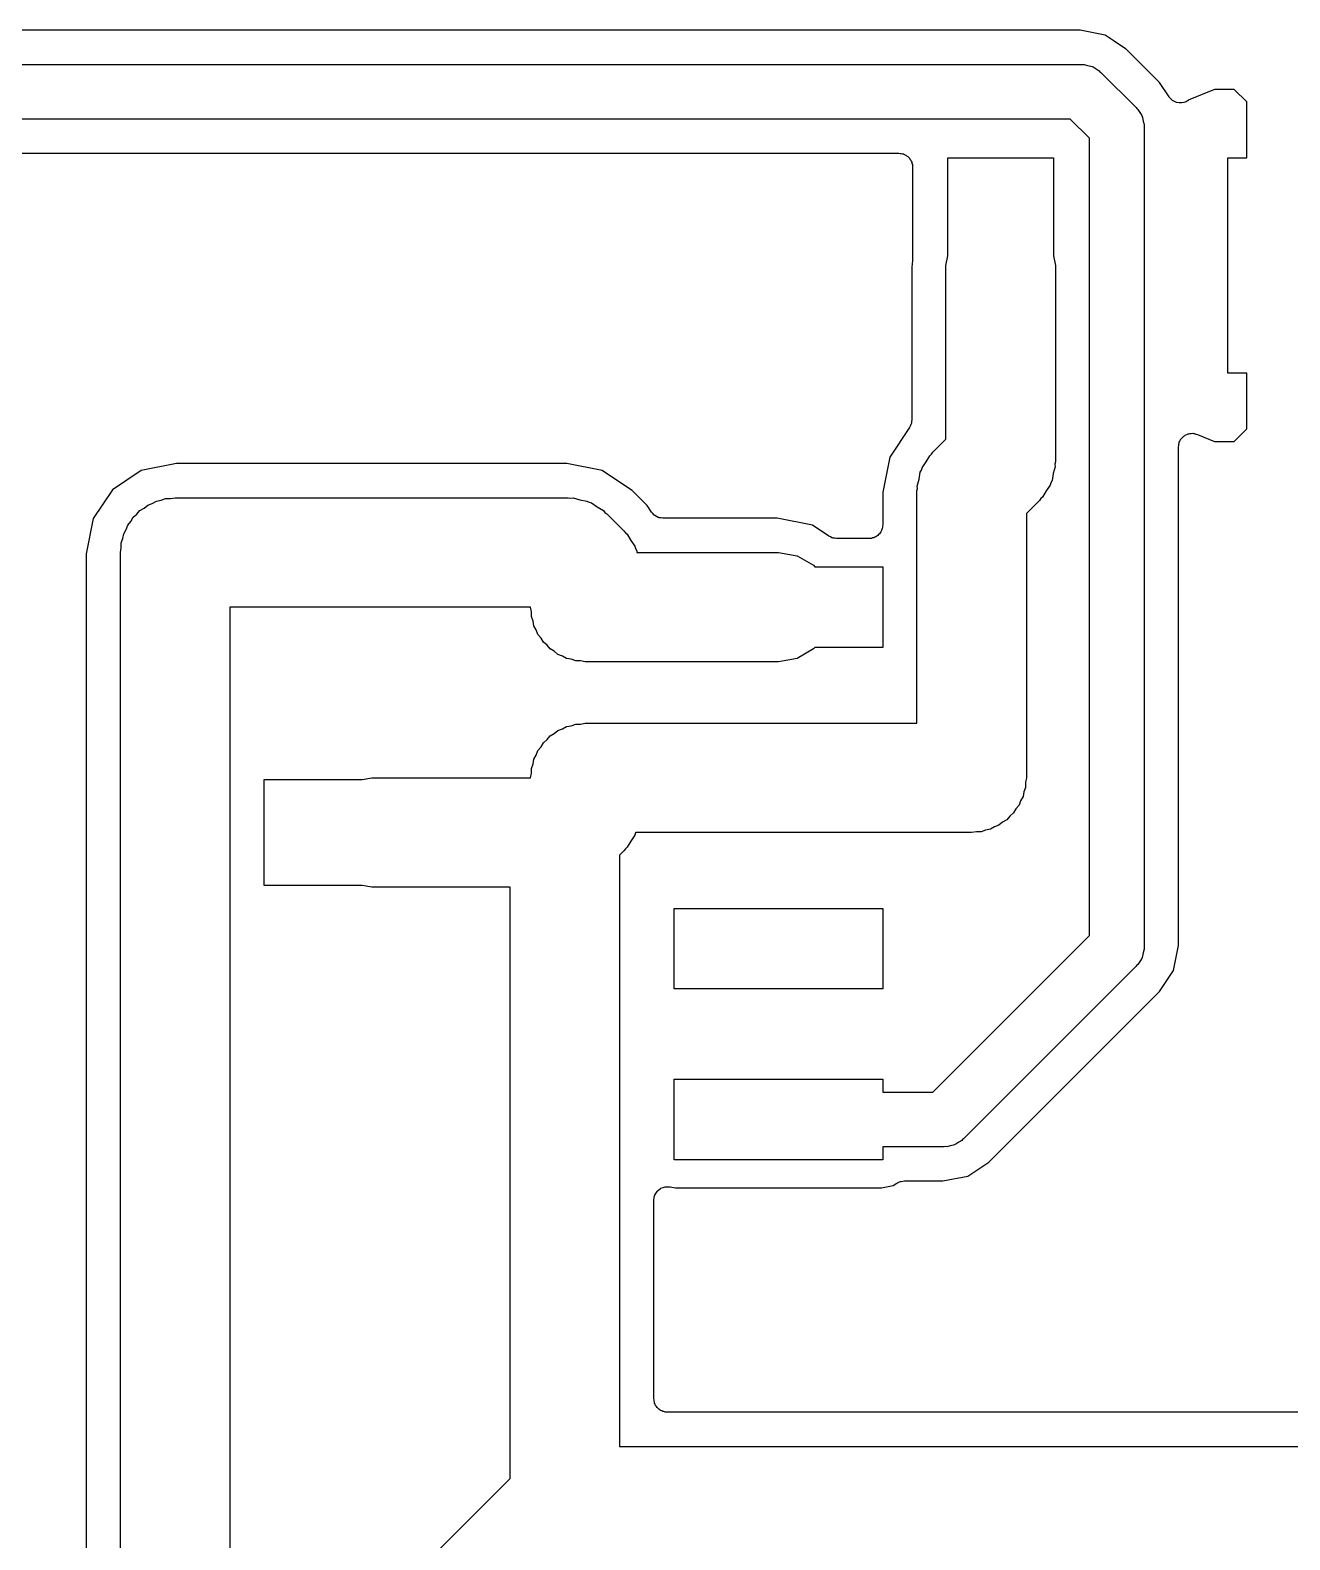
# Model space of a CAD drawing. Extents: x 51 to 137, y -158 to -25.
# Drawn here: x 83.44 to 92.8, y -64.48 to -53.25 of the extents above; entities that cross this region are included whole.
import ezdxf

# ---------------------------------------------------------------- set-up
doc = ezdxf.new("R2010")
doc.units = 0
doc.header["$MEASUREMENT"] = 0
doc.layers.add('BLACK', color=7, linetype='CONTINUOUS')

msp = doc.modelspace()

# ---------------------------------------------------------------- linework, layer by layer
at = {"layer": 'Black'}
for p, q in [((91.2442, -53.2521), (82.8131, -53.2521)), ((91.4284, -53.2887), (91.2442, -53.2521)), ((91.4948, -53.3331), (91.4284, -53.2887)), ((91.5798, -53.3899), (91.4948, -53.3331)), ((91.5799, -53.3899), (91.5798, -53.3899)), ((91.5798, -53.3899), (91.5798, -53.3899)), ((91.5846, -53.3931), (91.5799, -53.3899)), ((91.8328, -53.6413), (91.5846, -53.3931)), ((82.8031, -53.5061), (91.2542, -53.5061)), ((91.2542, -53.5061), (91.263, -53.5077)), ((91.263, -53.5077), (91.2719, -53.5069)), ((91.2719, -53.5069), (91.2975, -53.5137)), ((91.2975, -53.5137), (91.3237, -53.5184)), ((91.3237, -53.5184), (91.3314, -53.5228)), ((91.3314, -53.5228), (91.3401, -53.5251)), ((91.3401, -53.5251), (91.3618, -53.5404)), ((91.3618, -53.5404), (91.3848, -53.5536)), ((91.3848, -53.5536), (91.3906, -53.5605)), ((91.3906, -53.5605), (91.3979, -53.5656)), ((91.3979, -53.5656), (91.6603, -53.828)), ((91.9043, -53.7483), (91.8328, -53.6413)), ((91.9051, -53.7492), (91.9043, -53.7483)), ((91.9056, -53.7502), (91.9051, -53.7492)), ((91.9173, -53.7619), (91.9056, -53.7502)), ((91.9287, -53.7738), (91.9173, -53.7619)), ((92.2407, -53.6931), (92.0471, -53.7733)), ((92.3885, -53.6931), (92.2407, -53.6931)), ((92.4814, -53.786), (92.3885, -53.6931)), ((91.6603, -53.828), (91.6654, -53.8353)), ((91.6654, -53.8353), (91.6723, -53.8411)), ((91.6723, -53.8411), (91.6855, -53.8641)), ((91.6855, -53.8641), (91.7008, -53.8858)), ((91.9297, -53.7743), (91.9287, -53.7738)), ((91.9305, -53.7751), (91.9297, -53.7743)), ((91.9455, -53.7821), (91.9305, -53.7751)), ((91.9604, -53.7894), (91.9455, -53.7821)), ((91.9615, -53.7896), (91.9604, -53.7894)), ((91.9625, -53.79), (91.9615, -53.7896)), ((91.979, -53.7915), (91.9625, -53.79)), ((91.9954, -53.7933), (91.979, -53.7915)), ((91.9965, -53.793), (91.9954, -53.7933)), ((91.9976, -53.7931), (91.9965, -53.793)), ((92.0137, -53.7888), (91.9976, -53.7931)), ((92.0297, -53.7849), (92.0137, -53.7888)), ((92.0306, -53.7843), (92.0297, -53.7849)), ((92.0317, -53.784), (92.0306, -53.7843)), ((92.0453, -53.7745), (92.0317, -53.784)), ((92.0471, -53.7733), (92.0453, -53.7745)), ((92.4814, -54.2011), (92.4814, -53.786)), ((91.17, -53.9125), (82.8873, -53.9125)), ((91.3134, -54.0559), (91.17, -53.9125)), ((91.7008, -53.8858), (91.7031, -53.8945)), ((91.7031, -53.8945), (91.7075, -53.9022)), ((91.7075, -53.9022), (91.7122, -53.9283)), ((91.7122, -53.9283), (91.719, -53.954)), ((91.719, -53.954), (91.7182, -53.9629)), ((91.7182, -53.9629), (91.7198, -53.9717)), ((91.7198, -53.9717), (91.7198, -60.0684)), ((91.3134, -59.9842), (91.3134, -54.0559)), ((83.0346, -54.1665), (89.8963, -54.1665)), ((89.8963, -54.1665), (89.9051, -54.168)), ((89.9051, -54.168), (89.914, -54.168)), ((89.914, -54.168), (89.9223, -54.1711)), ((89.9223, -54.1711), (89.9311, -54.1726)), ((89.9311, -54.1726), (89.9388, -54.1771)), ((89.9388, -54.1771), (89.9471, -54.1801)), ((89.9471, -54.1801), (89.9539, -54.1858)), ((89.9539, -54.1858), (89.9616, -54.1903)), ((89.9616, -54.1903), (89.9674, -54.1971)), ((89.9674, -54.1971), (89.9742, -54.2028)), ((89.9742, -54.2028), (89.9786, -54.2105)), ((89.9786, -54.2105), (89.9843, -54.2173)), ((90.2589, -54.9292), (90.2589, -54.2011)), ((90.2589, -54.2011), (91.0463, -54.2011)), ((91.0463, -54.2011), (91.0463, -54.9292)), ((92.3417, -55.8013), (92.3417, -54.2011)), ((92.3417, -54.2011), (92.4814, -54.2011)), ((89.9843, -54.2173), (89.9874, -54.2257)), ((89.9874, -54.2257), (89.9918, -54.2334)), ((89.9918, -54.2334), (89.9933, -54.2421)), ((89.9933, -54.2421), (89.9964, -54.2505)), ((89.9964, -54.2505), (89.9964, -54.2593)), ((89.9964, -54.2593), (89.9979, -54.2681)), ((89.9979, -54.2681), (89.9979, -54.9724)), ((89.996, -54.9922), (89.9922, -55.0112)), ((89.9962, -54.9822), (89.996, -54.9922)), ((89.9979, -54.9724), (89.9962, -54.9822)), ((90.2462, -55.0012), (90.2589, -54.9292)), ((91.0463, -54.9292), (91.059, -55.0012)), ((89.9922, -55.0112), (89.9922, -56.1501)), ((90.2462, -56.2937), (90.2462, -55.0012)), ((91.059, -55.0012), (91.059, -56.462)), ((92.4814, -55.8013), (92.3417, -55.8013)), ((92.4814, -56.2164), (92.4814, -55.8013)), ((89.9751, -56.2066), (89.8287, -56.4256)), ((89.98, -56.1954), (89.9751, -56.2066)), ((89.9861, -56.1849), (89.98, -56.1954)), ((89.987, -56.1794), (89.9861, -56.1849)), ((89.9893, -56.1743), (89.987, -56.1794)), ((89.9901, -56.1621), (89.9893, -56.1743)), ((89.9922, -56.1501), (89.9901, -56.1621)), ((92.3885, -56.3093), (92.4814, -56.2164)), ((90.1496, -56.3902), (90.2462, -56.2937)), ((91.9738, -56.3508), (91.9757, -56.3399)), ((91.9757, -56.3399), (91.9762, -56.3288)), ((91.9762, -56.3288), (91.9788, -56.3227)), ((91.9788, -56.3227), (91.9799, -56.3161)), ((91.9799, -56.3161), (91.9855, -56.3065)), ((91.9855, -56.3065), (91.9897, -56.2962)), ((91.9897, -56.2962), (91.9942, -56.2913)), ((91.9942, -56.2913), (91.9976, -56.2855)), ((91.9976, -56.2855), (92.0061, -56.2784)), ((92.0061, -56.2784), (92.0135, -56.2702)), ((92.0135, -56.2702), (92.0195, -56.2671)), ((92.0195, -56.2671), (92.0246, -56.2628)), ((92.0246, -56.2628), (92.035, -56.259)), ((92.035, -56.259), (92.0448, -56.2539)), ((92.0448, -56.2539), (92.0515, -56.2531)), ((92.0515, -56.2531), (92.0578, -56.2508)), ((92.0578, -56.2508), (92.0688, -56.2508)), ((92.0688, -56.2508), (92.0798, -56.2493)), ((92.0798, -56.2493), (92.0864, -56.2508)), ((92.0864, -56.2508), (92.093, -56.2508)), ((92.093, -56.2508), (92.1035, -56.2546)), ((92.1035, -56.2546), (92.1143, -56.257)), ((92.1143, -56.257), (92.2407, -56.3093)), ((92.2407, -56.3093), (92.3885, -56.3093)), ((89.8287, -56.4256), (89.7766, -56.6876)), ((90.0991, -56.4624), (90.1257, -56.4164)), ((90.1257, -56.4164), (90.1394, -56.4049)), ((90.1394, -56.4049), (90.1496, -56.3902)), ((91.9738, -60.0584), (91.9738, -56.3508)), ((84.2662, -56.5265), (84.0526, -56.6692)), ((84.5282, -56.4744), (84.2662, -56.5265)), ((87.4298, -56.4744), (84.5282, -56.4744)), ((87.6918, -56.5265), (87.4298, -56.4744)), ((87.8641, -56.6417), (87.6918, -56.5265)), ((90.0459, -56.5909), (90.0551, -56.5386)), ((90.0551, -56.5386), (90.064, -56.5231)), ((90.064, -56.5231), (90.0687, -56.5058)), ((90.0687, -56.5058), (90.0991, -56.4624)), ((91.0437, -56.5487), (91.0345, -56.601)), ((91.0575, -56.4974), (91.0437, -56.5487)), ((91.059, -56.462), (91.0559, -56.4796)), ((91.0559, -56.4796), (91.0575, -56.4974)), ((84.0526, -56.6692), (83.9099, -56.8828)), ((87.9138, -56.6749), (87.8641, -56.6417)), ((88.0261, -56.7872), (87.9138, -56.6749)), ((90.0306, -56.6776), (90.0337, -56.66)), ((90.0306, -58.4048), (90.0306, -56.6776)), ((90.0321, -56.6422), (90.0459, -56.5909)), ((90.0337, -56.66), (90.0321, -56.6422)), ((90.9905, -56.6772), (90.9639, -56.7232)), ((91.0209, -56.6338), (90.9905, -56.6772)), ((91.0255, -56.6165), (91.0209, -56.6338)), ((91.0345, -56.601), (91.0255, -56.6165)), ((84.2878, -56.8057), (84.315, -56.7828)), ((84.315, -56.7828), (84.3484, -56.7707)), ((84.3484, -56.7707), (84.3792, -56.7529)), ((84.3792, -56.7529), (84.4142, -56.7467)), ((84.4142, -56.7467), (84.4476, -56.7346)), ((84.4476, -56.7346), (84.4832, -56.7346)), ((84.4832, -56.7346), (84.5182, -56.7284)), ((84.5182, -56.7284), (87.4398, -56.7284)), ((87.4398, -56.7284), (87.4574, -56.7315)), ((87.4574, -56.7315), (87.4752, -56.7299)), ((87.4752, -56.7299), (87.5265, -56.7437)), ((87.5265, -56.7437), (87.5788, -56.7529)), ((87.5788, -56.7529), (87.5943, -56.7618)), ((87.5943, -56.7618), (87.6116, -56.7665)), ((87.6116, -56.7665), (87.655, -56.7969)), ((88.0585, -56.8356), (88.0261, -56.7872)), ((89.7766, -56.6876), (89.7766, -56.9307)), ((90.94, -56.7494), (90.8434, -56.8459)), ((90.9502, -56.7347), (90.94, -56.7494)), ((90.9639, -56.7232), (90.9502, -56.7347)), ((83.9099, -56.8828), (83.8578, -57.1448)), ((84.1662, -56.9316), (84.1891, -56.9044)), ((84.1891, -56.9044), (84.2069, -56.8736)), ((84.2069, -56.8736), (84.2341, -56.8507)), ((84.2341, -56.8507), (84.257, -56.8235)), ((84.257, -56.8235), (84.2878, -56.8057)), ((87.655, -56.7969), (87.701, -56.8235)), ((87.701, -56.8235), (87.7125, -56.8372)), ((87.7125, -56.8372), (87.7272, -56.8474)), ((87.7272, -56.8474), (87.8536, -56.9738)), ((88.0684, -56.846), (88.0585, -56.8356)), ((88.0777, -56.857), (88.0684, -56.846)), ((88.0806, -56.8587), (88.0777, -56.857)), ((88.0829, -56.8611), (88.0806, -56.8587)), ((88.0958, -56.8675), (88.0829, -56.8611)), ((88.1082, -56.8747), (88.0958, -56.8675)), ((88.1115, -56.8753), (88.1082, -56.8747)), ((88.1145, -56.8767), (88.1115, -56.8753)), ((88.1288, -56.8783), (88.1145, -56.8767)), ((88.143, -56.8808), (88.1288, -56.8783)), ((88.9916, -56.8808), (88.143, -56.8808)), ((89.2536, -56.9329), (88.9916, -56.8808)), ((90.8434, -56.8459), (90.8434, -58.8112)), ((84.1301, -57.0308), (84.1363, -56.9958)), ((84.1363, -56.9958), (84.1541, -56.965)), ((84.1541, -56.965), (84.1662, -56.9316)), ((87.8536, -56.9738), (87.8638, -56.9885)), ((87.8638, -56.9885), (87.8775, -57)), ((87.8775, -57), (87.9041, -57.0459)), ((89.3767, -57.0152), (89.2536, -56.9329)), ((89.3878, -57.0201), (89.3767, -57.0152)), ((89.7258, -57.0187), (89.7174, -57.0217)), ((89.7326, -57.013), (89.7258, -57.0187)), ((89.7403, -57.0085), (89.7326, -57.013)), ((89.746, -57.0017), (89.7403, -57.0085)), ((89.7528, -56.996), (89.746, -57.0017)), ((89.7573, -56.9883), (89.7528, -56.996)), ((89.763, -56.9815), (89.7573, -56.9883)), ((89.766, -56.9732), (89.763, -56.9815)), ((89.7705, -56.9655), (89.766, -56.9732)), ((89.772, -56.9567), (89.7705, -56.9655)), ((89.7751, -56.9484), (89.772, -56.9567)), ((89.7766, -56.9307), (89.7751, -56.9395)), ((89.7751, -56.9395), (89.7751, -56.9484)), ((84.1118, -57.1348), (84.118, -57.0998)), ((84.118, -57.0642), (84.1301, -57.0308)), ((84.118, -57.0998), (84.118, -57.0642)), ((87.9041, -57.0459), (87.9345, -57.0894)), ((87.9345, -57.0894), (87.9392, -57.1067)), ((87.9392, -57.1067), (87.9481, -57.1222)), ((87.9481, -57.1222), (87.9503, -57.1348)), ((89.3984, -57.0262), (89.3878, -57.0201)), ((89.4039, -57.0271), (89.3984, -57.0262)), ((89.409, -57.0294), (89.4039, -57.0271)), ((89.4211, -57.0302), (89.409, -57.0294)), ((89.4331, -57.0323), (89.4211, -57.0302)), ((89.675, -57.0323), (89.4331, -57.0323)), ((89.6838, -57.0308), (89.675, -57.0323)), ((89.6926, -57.0308), (89.6838, -57.0308)), ((89.701, -57.0277), (89.6926, -57.0308)), ((89.7097, -57.0262), (89.701, -57.0277)), ((89.7174, -57.0217), (89.7097, -57.0262)), ((83.8578, -57.1448), (83.8578, -72.6264)), ((84.1118, -72.7737), (84.1118, -57.1348)), ((87.9503, -57.1348), (89.0016, -57.1348)), ((89.0016, -57.1348), (89.1406, -57.1593)), ((89.1406, -57.1593), (89.2628, -57.2299)), ((89.2628, -57.2299), (89.2726, -57.2415)), ((89.2726, -57.2415), (89.7763, -57.2415)), ((89.7763, -57.2415), (89.7763, -57.8409)), ((87.1598, -57.5412), (84.9246, -57.5412)), ((84.9246, -57.5412), (84.9246, -72.942)), ((87.166, -57.5762), (87.1598, -57.5412)), ((87.166, -57.6118), (87.166, -57.5762)), ((87.1781, -57.6452), (87.166, -57.6118)), ((87.1843, -57.6802), (87.1781, -57.6452)), ((87.2021, -57.711), (87.1843, -57.6802)), ((87.2142, -57.7444), (87.2021, -57.711)), ((87.2371, -57.7716), (87.2142, -57.7444)), ((87.2549, -57.8024), (87.2371, -57.7716)), ((87.2821, -57.8253), (87.2549, -57.8024)), ((87.305, -57.8525), (87.2821, -57.8253)), ((87.3358, -57.8703), (87.305, -57.8525)), ((87.363, -57.8932), (87.3358, -57.8703)), ((87.3964, -57.9053), (87.363, -57.8932)), ((87.4272, -57.9231), (87.3964, -57.9053)), ((89.2628, -57.8525), (89.1406, -57.9231)), ((89.2726, -57.8409), (89.2628, -57.8525)), ((89.7763, -57.8409), (89.2726, -57.8409)), ((87.4622, -57.9293), (87.4272, -57.9231)), ((87.4956, -57.9414), (87.4622, -57.9293)), ((87.5312, -57.9414), (87.4956, -57.9414)), ((87.5662, -57.9476), (87.5312, -57.9414)), ((89.0016, -57.9476), (87.5662, -57.9476)), ((89.1406, -57.9231), (89.0016, -57.9476)), ((87.3358, -58.4821), (87.363, -58.4592)), ((87.363, -58.4592), (87.3964, -58.4471)), ((87.3964, -58.4471), (87.4272, -58.4293)), ((87.4272, -58.4293), (87.4622, -58.4231)), ((87.4622, -58.4231), (87.4956, -58.411)), ((87.4956, -58.411), (87.5312, -58.411)), ((87.5312, -58.411), (87.5662, -58.4048)), ((87.5662, -58.4048), (90.0306, -58.4048)), ((87.2142, -58.608), (87.2371, -58.5808)), ((87.2371, -58.5808), (87.2549, -58.55)), ((87.2549, -58.55), (87.2821, -58.5271)), ((87.2821, -58.5271), (87.305, -58.4999)), ((87.305, -58.4999), (87.3358, -58.4821)), ((87.1781, -58.7072), (87.1843, -58.6722)), ((87.1843, -58.6722), (87.2021, -58.6414)), ((87.2021, -58.6414), (87.2142, -58.608)), ((85.907, -58.8239), (85.979, -58.8112)), ((85.979, -58.8112), (87.1598, -58.8112)), ((87.1598, -58.8112), (87.166, -58.7762)), ((87.166, -58.7406), (87.1781, -58.7072)), ((87.166, -58.7762), (87.166, -58.7406)), ((90.8434, -58.8112), (90.8372, -58.8462)), ((85.1789, -59.6113), (85.1789, -58.8239)), ((85.1789, -58.8239), (85.907, -58.8239)), ((90.8251, -58.9152), (90.8189, -58.9502)), ((90.8372, -58.8818), (90.8251, -58.9152)), ((90.8372, -58.8462), (90.8372, -58.8818)), ((90.789, -59.0144), (90.7661, -59.0416)), ((90.8011, -58.981), (90.789, -59.0144)), ((90.8189, -58.9502), (90.8011, -58.981)), ((90.6674, -59.1403), (90.6402, -59.1632)), ((90.6982, -59.1225), (90.6674, -59.1403)), ((90.7211, -59.0953), (90.6982, -59.1225)), ((90.7483, -59.0724), (90.7211, -59.0953)), ((90.7661, -59.0416), (90.7483, -59.0724)), ((87.9345, -59.2381), (87.9041, -59.2816)), ((87.9392, -59.2208), (87.9345, -59.2381)), ((87.941, -59.2176), (87.9392, -59.2208)), ((90.437, -59.2176), (87.941, -59.2176)), ((90.472, -59.2114), (90.437, -59.2176)), ((90.5076, -59.2114), (90.472, -59.2114)), ((90.541, -59.1993), (90.5076, -59.2114)), ((90.576, -59.1931), (90.541, -59.1993)), ((90.6068, -59.1753), (90.576, -59.1931)), ((90.6402, -59.1632), (90.6068, -59.1753)), ((87.8536, -59.3537), (87.8213, -59.3859)), ((87.8638, -59.339), (87.8536, -59.3537)), ((87.8775, -59.3275), (87.8638, -59.339)), ((87.9041, -59.2816), (87.8775, -59.3275)), ((87.8213, -59.3859), (87.8213, -63.7821)), ((85.907, -59.6113), (85.1789, -59.6113)), ((85.979, -59.624), (85.907, -59.6113)), ((87.0085, -59.624), (85.979, -59.624)), ((87.0085, -64.0202), (87.0085, -59.624)), ((88.2269, -60.3809), (88.2269, -59.7815)), ((88.2269, -59.7815), (89.7763, -59.7815)), ((89.7763, -59.7815), (89.7763, -60.3809)), ((90.1496, -61.148), (91.3134, -59.9842)), ((91.7008, -60.1543), (91.6855, -60.176)), ((91.7031, -60.1456), (91.7008, -60.1543)), ((91.7075, -60.1379), (91.7031, -60.1456)), ((91.7122, -60.1117), (91.7075, -60.1379)), ((91.719, -60.0861), (91.7122, -60.1117)), ((91.7198, -60.0684), (91.7182, -60.0772)), ((91.7182, -60.0772), (91.719, -60.0861)), ((91.9372, -60.2426), (91.9738, -60.0584)), ((91.6603, -60.2121), (90.3775, -61.4949)), ((91.6654, -60.2048), (91.6603, -60.2121)), ((91.6723, -60.199), (91.6654, -60.2048)), ((91.6855, -60.176), (91.6723, -60.199)), ((91.8328, -60.3988), (91.9372, -60.2426)), ((89.7763, -60.3809), (88.2269, -60.3809)), ((90.5642, -61.6674), (91.8328, -60.3988)), ((88.2269, -61.6509), (88.2269, -61.0515)), ((88.2269, -61.0515), (89.7763, -61.0515)), ((89.7763, -61.0515), (89.7763, -61.148)), ((89.7763, -61.148), (90.1496, -61.148)), ((90.3644, -61.5069), (90.3414, -61.5201)), ((90.3702, -61.5), (90.3644, -61.5069)), ((90.3775, -61.4949), (90.3702, -61.5)), ((90.2338, -61.5544), (89.7763, -61.5544)), ((89.7763, -61.5544), (89.7763, -61.6509)), ((90.2426, -61.5528), (90.2338, -61.5544)), ((90.2515, -61.5536), (90.2426, -61.5528)), ((90.2771, -61.5468), (90.2515, -61.5536)), ((90.3033, -61.5421), (90.2771, -61.5468)), ((90.311, -61.5377), (90.3033, -61.5421)), ((90.3197, -61.5354), (90.311, -61.5377)), ((90.3414, -61.5201), (90.3197, -61.5354)), ((89.7763, -61.6509), (88.2269, -61.6509)), ((90.408, -61.7718), (90.5642, -61.6674)), ((89.7665, -61.8601), (89.8535, -61.8432)), ((89.8535, -61.8432), (89.8811, -61.8251)), ((89.8811, -61.8251), (89.8919, -61.8204)), ((89.8919, -61.8204), (89.9021, -61.8145)), ((89.9021, -61.8145), (89.908, -61.8135)), ((89.908, -61.8135), (89.9135, -61.8111)), ((89.9135, -61.8111), (89.9253, -61.8104)), ((89.9253, -61.8104), (89.9369, -61.8084)), ((89.9369, -61.8084), (90.2238, -61.8084)), ((90.2238, -61.8084), (90.408, -61.7718)), ((88.0753, -61.9493), (88.0786, -61.9332)), ((88.0755, -61.9505), (88.0753, -61.9493)), ((88.0753, -61.9517), (88.0755, -61.9505)), ((88.0753, -63.4265), (88.0753, -61.9517)), ((88.0786, -61.9332), (88.0814, -61.9169)), ((88.0814, -61.9169), (88.082, -61.9159)), ((88.082, -61.9159), (88.0823, -61.9147)), ((88.0823, -61.9147), (88.0908, -61.9006)), ((88.0908, -61.9006), (88.0991, -61.8864)), ((88.0991, -61.8864), (88.1, -61.8856)), ((88.1, -61.8856), (88.1006, -61.8846)), ((88.1006, -61.8846), (88.1135, -61.8743)), ((88.1135, -61.8743), (88.1261, -61.8637)), ((88.1261, -61.8637), (88.1272, -61.8633)), ((88.1272, -61.8633), (88.1282, -61.8625)), ((88.1282, -61.8625), (88.1438, -61.8572)), ((88.1438, -61.8572), (88.1593, -61.8516)), ((88.1593, -61.8516), (88.1605, -61.8516)), ((88.1605, -61.8516), (88.1616, -61.8512)), ((88.1616, -61.8512), (88.1781, -61.8516)), ((88.1781, -61.8516), (88.1945, -61.8516)), ((88.1945, -61.8516), (88.1957, -61.852)), ((88.1957, -61.852), (88.1969, -61.852)), ((88.1969, -61.852), (88.237, -61.8601)), ((88.237, -61.8601), (89.7665, -61.8601)), ((88.0768, -63.4353), (88.0753, -63.4265)), ((88.0768, -63.4441), (88.0768, -63.4353)), ((88.0799, -63.4525), (88.0768, -63.4441)), ((88.0814, -63.4612), (88.0799, -63.4525)), ((88.0859, -63.4689), (88.0814, -63.4612)), ((88.0889, -63.4773), (88.0859, -63.4689)), ((88.0946, -63.4841), (88.0889, -63.4773)), ((88.0991, -63.4918), (88.0946, -63.4841)), ((88.1059, -63.4975), (88.0991, -63.4918)), ((88.1116, -63.5043), (88.1059, -63.4975)), ((88.1193, -63.5088), (88.1116, -63.5043)), ((88.1261, -63.5145), (88.1193, -63.5088)), ((88.1345, -63.5175), (88.1261, -63.5145)), ((88.1422, -63.522), (88.1345, -63.5175)), ((88.1509, -63.5235), (88.1422, -63.522)), ((88.1593, -63.5266), (88.1509, -63.5235)), ((88.1681, -63.5266), (88.1593, -63.5266)), ((88.1769, -63.5281), (88.1681, -63.5266)), ((95.5261, -63.5281), (88.1769, -63.5281)), ((87.8213, -63.7821), (95.5361, -63.7821)), ((85.3552, -65.6734), (87.0085, -64.0202))]:
    msp.add_line(p, q, dxfattribs=at)

doc.saveas('drawing.dxf')
